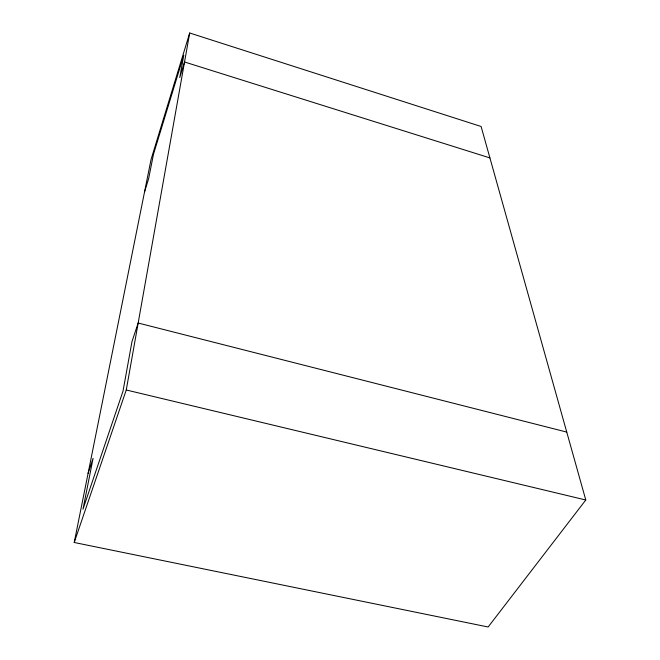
<?xml version="1.0" encoding="UTF-8"?>
<svg xmlns="http://www.w3.org/2000/svg" width="660" height="660" viewBox="0 0 660 660"><rect width="100%" height="100%" fill="white"/><g stroke="black" fill="none" stroke-linecap="round" stroke-linejoin="round"><path stroke-width="0.99" d="M74.217 542.487L126.266 389.986L189.692 33L481.107 126.489L585.783 499.991L488.136 627L74.217 542.487L151.024 159.588L189.692 33M144.515 192.043L148.64 178.645L153.475 154.267L183.793 55.209L179.751 77.566L184.544 61.99L489.91 157.913M88.085 473.344L93.085 458.329L82.978 509.231L123.007 391.165L131.983 341.575L138.163 323.021L566.759 432.085M126.266 389.986L585.783 499.991"/></g></svg>
